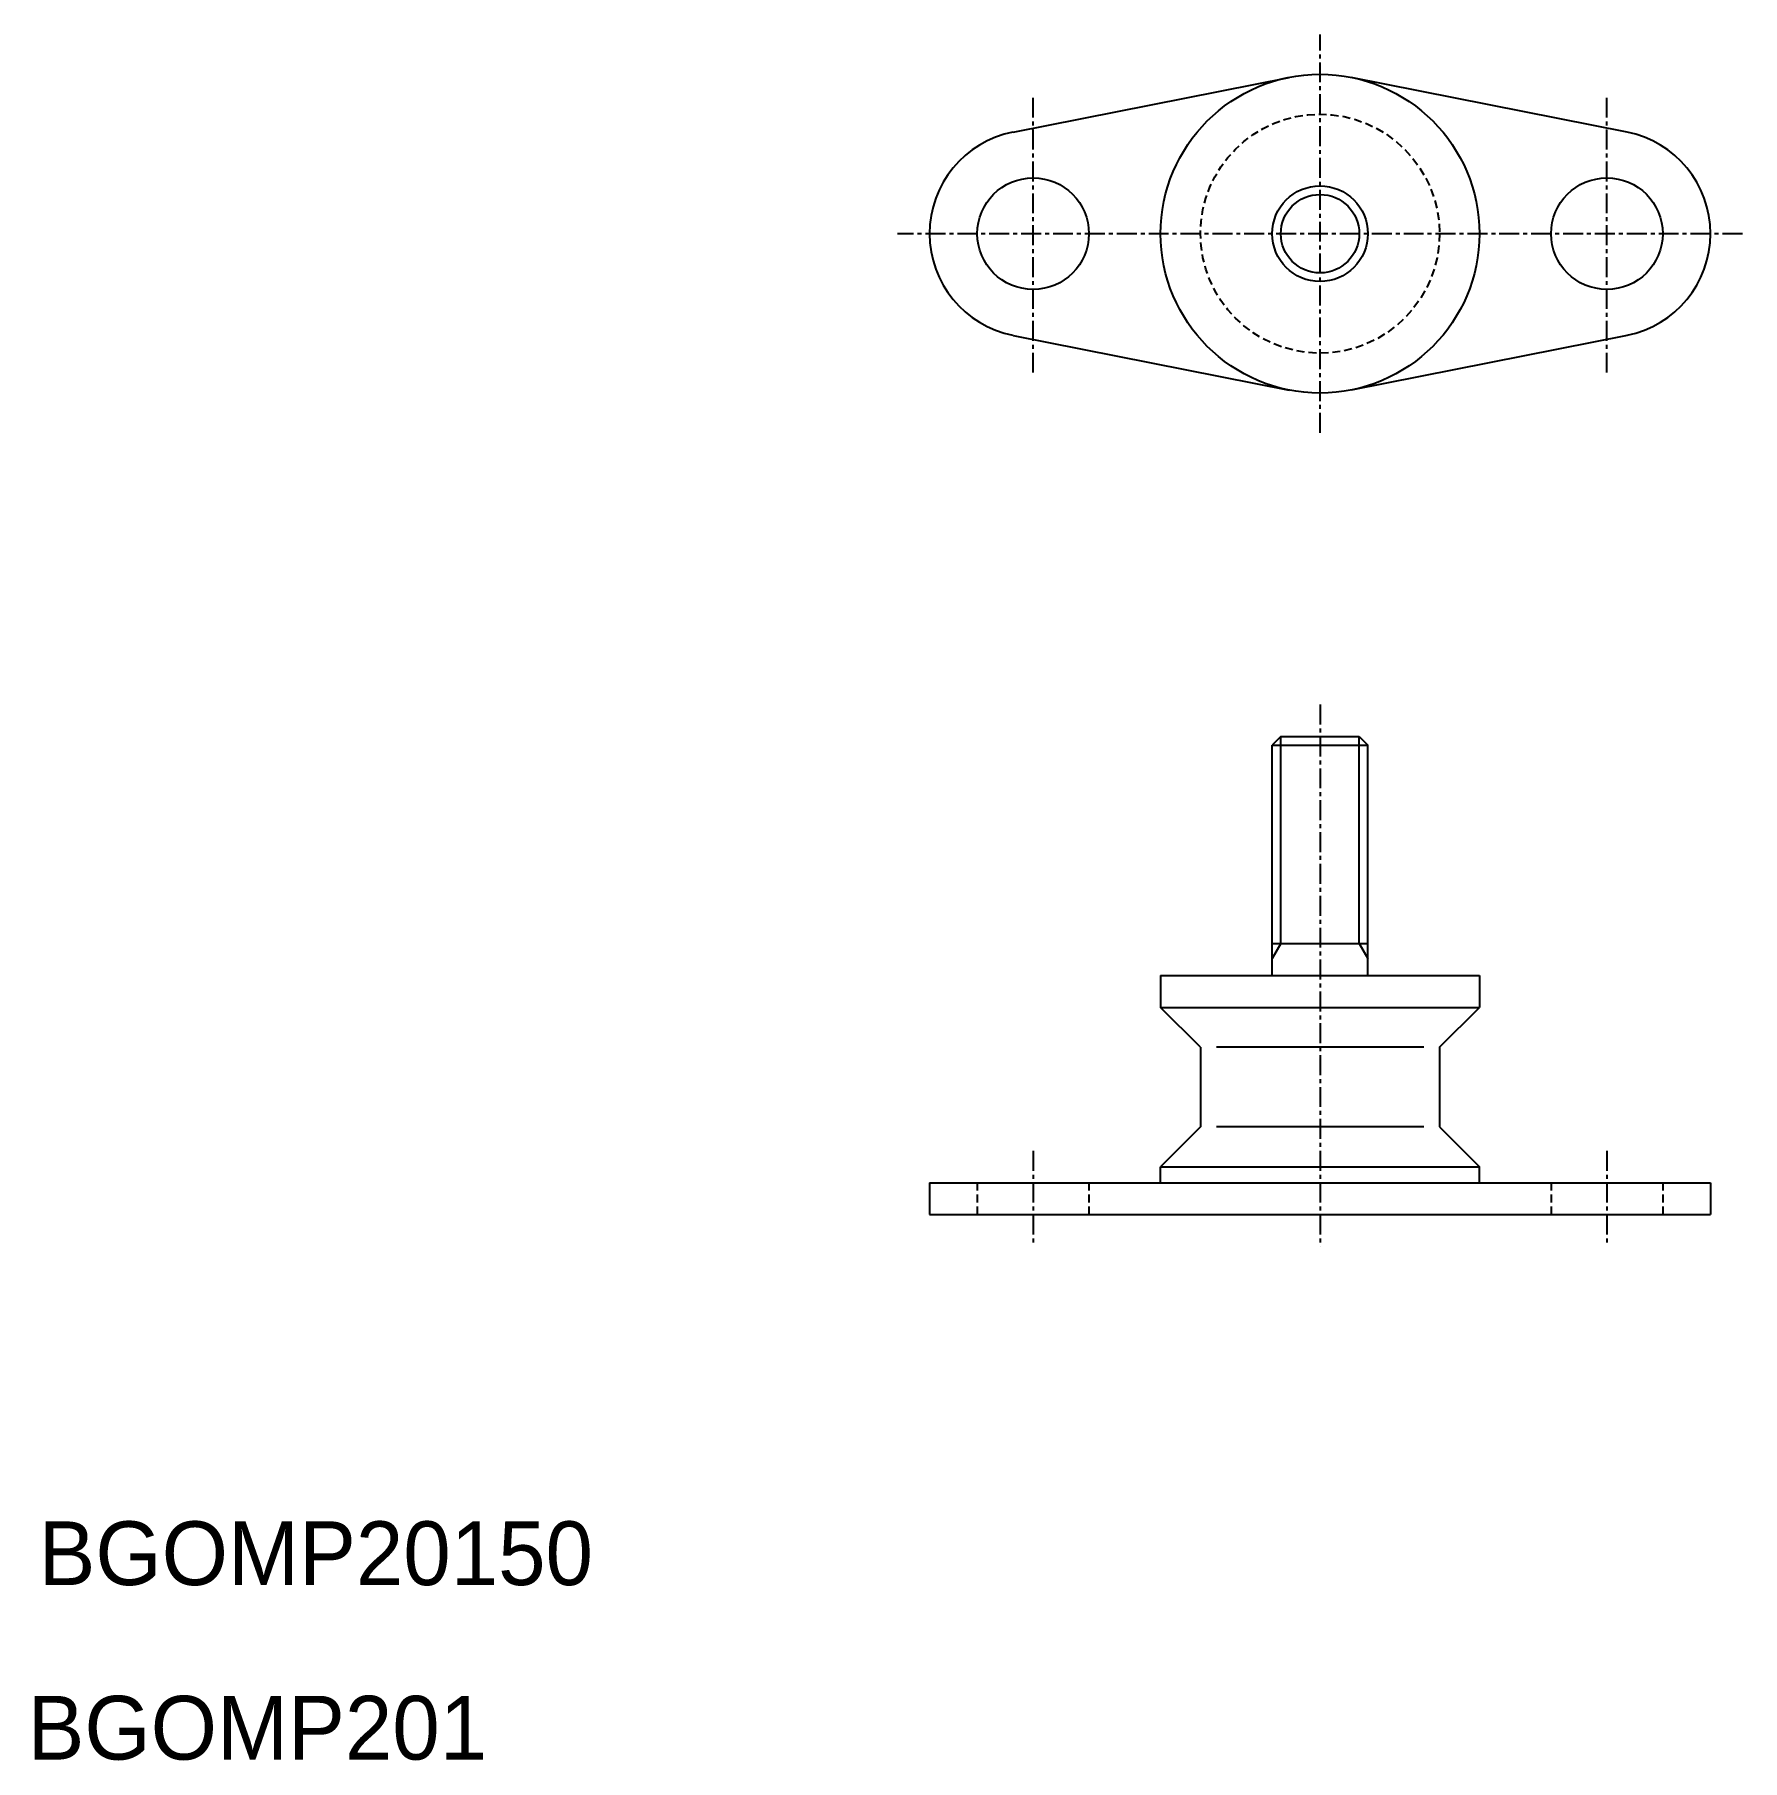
# Model space of a CAD drawing. Extents: x 13 to 120, y 16 to 124.
import ezdxf

# ---------------------------------------------------------------- set-up
doc = ezdxf.new("R2010")
doc.units = 0
doc.linetypes.add('CENTER', pattern=[2, 1.25, -0.25, 0.25, -0.25])
doc.linetypes.add('DASHED', pattern=[0.75, 0.5, -0.25])
doc.layers.get('0').update_dxf_attribs({"linetype": 'CONTINUOUS'})
doc.layers.add('CENTER', color=1, linetype='CENTER')

msp = doc.modelspace()

# ---------------------------------------------------------------- linework, layer by layer
at = {"color": 7, "linetype": 'CONTINUOUS'}
for p, q in [((73.97, 118.1), (91.29, 121.54)), ((112.5, 118.1), (95.18, 121.54)), ((73.97, 105.35), (91.29, 101.92)), ((112.5, 105.35), (95.18, 101.92)), ((90.78, 80.18), (90.23, 79.63)), ((90.78, 80.18), (95.69, 80.18)), ((95.69, 80.18), (96.23, 79.63)), ((90.23, 65.18), (90.23, 79.63)), ((90.23, 79.63), (96.23, 79.63)), ((96.23, 65.18), (96.23, 79.63)), ((90.23, 67.18), (96.23, 67.18)), ((83.23, 65.18), (103.23, 65.18)), ((83.23, 65.18), (83.23, 63.18)), ((103.23, 65.18), (103.23, 63.18)), ((83.23, 63.18), (103.23, 63.18)), ((85.73, 60.68), (83.23, 63.18)), ((100.73, 60.68), (103.23, 63.18)), ((85.73, 60.68), (85.73, 55.68)), ((99.74, 60.68), (86.74, 60.68)), ((100.73, 60.68), (100.73, 55.68)), ((85.73, 55.68), (83.23, 53.18)), ((99.74, 55.68), (86.74, 55.68)), ((100.73, 55.68), (103.23, 53.18)), ((83.23, 53.18), (103.23, 53.18)), ((83.23, 52.18), (83.23, 53.18)), ((103.23, 52.18), (103.23, 53.18)), ((68.73, 52.18), (68.73, 50.18)), ((68.73, 52.18), (117.73, 52.18)), ((117.73, 52.18), (117.73, 50.18)), ((68.73, 50.18), (117.73, 50.18))]:
    msp.add_line(p, q, dxfattribs=at)
at = {"color": 3, "linetype": 'CONTINUOUS'}
for p, q in [((90.78, 67.18), (90.78, 80.18)), ((95.69, 67.18), (95.69, 80.18)), ((90.78, 67.18), (90.23, 66.24)), ((95.69, 67.18), (96.23, 66.24))]:
    msp.add_line(p, q, dxfattribs=at)
at = {"color": 3, "linetype": 'DASHED'}
for p, q in [((71.73, 52.18), (71.73, 50.18)), ((78.73, 52.18), (78.73, 50.18)), ((107.73, 52.18), (107.73, 50.18)), ((114.73, 52.18), (114.73, 50.18))]:
    msp.add_line(p, q, dxfattribs=at)
at = {"color": 7, "linetype": 'CONTINUOUS'}
for centre, radius in [((93.23, 111.73), 10), ((75.23, 111.73), 3.5), ((111.23, 111.73), 3.5), ((93.23, 111.73), 3)]:
    msp.add_circle(centre, radius, dxfattribs=at)
at = {"color": 3, "linetype": 'DASHED'}
msp.add_circle((93.23, 111.73), 7.5, dxfattribs=at)
at = {"color": 3, "linetype": 'CONTINUOUS'}
msp.add_circle((93.23, 111.73), 2.46, dxfattribs=at)
at = {"color": 7, "linetype": 'CONTINUOUS'}
for centre, start, end in [((75.23, 111.73), 101.2123, 258.7877), ((111.23, 111.73), 281.2123, 78.7877)]:
    msp.add_arc(centre, 6.5, start, end, dxfattribs=at)
at = {"layer": 'CENTER', "color": 1, "linetype": 'CENTER'}
for p, q in [((93.23, 99.23), (93.23, 124.23)), ((75.23, 103.01), (75.23, 120.44)), ((111.23, 103.01), (111.23, 120.44)), ((119.73, 111.73), (66.73, 111.73)), ((112.23, 111.73), (112.23, 111.73)), ((112.23, 111.73), (112.23, 111.73)), ((112.23, 111.73), (112.23, 111.73)), ((93.23, 82.18), (93.23, 48.18)), ((75.23, 54.18), (75.23, 48.18)), ((111.23, 54.18), (111.23, 48.18))]:
    msp.add_line(p, q, dxfattribs=at)

# ---------------------------------------------------------------- texts
at = {"color": 7, "linetype": 'CONTINUOUS'}
for s, p in [('BGOMP20150', (12.83, 26.93)), ('BGOMP201', (12.14, 15.98))]:
    msp.add_text(s, height=4, dxfattribs=at).set_placement(p)

doc.saveas('drawing.dxf')
